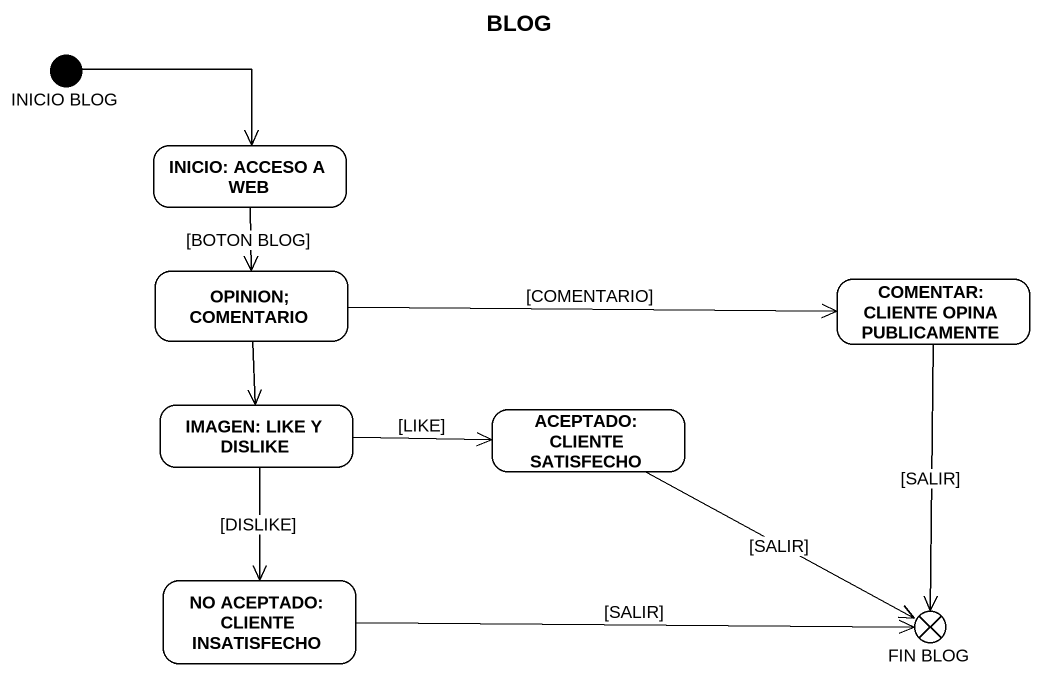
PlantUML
@startuml
title BLOG
hide empty description
state "INICIO BLOG" as INICIO_BLOG <<start>>
state "INICIO: ACCESO A WEB" as INICIO_ACCESO_A_WEB
state "OPINION; COMENTARIO" as OPINION_COMENTARIO
state "COMENTAR: CLIENTE OPINA PUBLICAMENTE" as COMENTAR_CLIENTE_OPINA
state "IMAGEN: LIKE Y DISLIKE" as IMAGEN_LIKE_Y_DISLIKE
state "ACEPTADO: CLIENTE SATISFECHO" as ACEPTADO_CLIENTE_SATISFECHO
state "NO ACEPTADO: CLIENTE INSATISFECHO" as NO_ACEPTADO_CLIENTE
state "FIN BLOG" as FIN_BLOG <<choice>>
INICIO_BLOG -right-> INICIO_ACCESO_A_WEB
INICIO_ACCESO_A_WEB --> OPINION_COMENTARIO : [BOTON BLOG]
OPINION_COMENTARIO -right-> COMENTAR_CLIENTE_OPINA : [COMENTARIO]
OPINION_COMENTARIO --> IMAGEN_LIKE_Y_DISLIKE
COMENTAR_CLIENTE_OPINA --> FIN_BLOG : [SALIR]
IMAGEN_LIKE_Y_DISLIKE -right-> ACEPTADO_CLIENTE_SATISFECHO : [LIKE]
IMAGEN_LIKE_Y_DISLIKE --> NO_ACEPTADO_CLIENTE : [DISLIKE]
ACEPTADO_CLIENTE_SATISFECHO -right-> FIN_BLOG : [SALIR]
NO_ACEPTADO_CLIENTE -right-> FIN_BLOG : [SALIR]
@enduml
